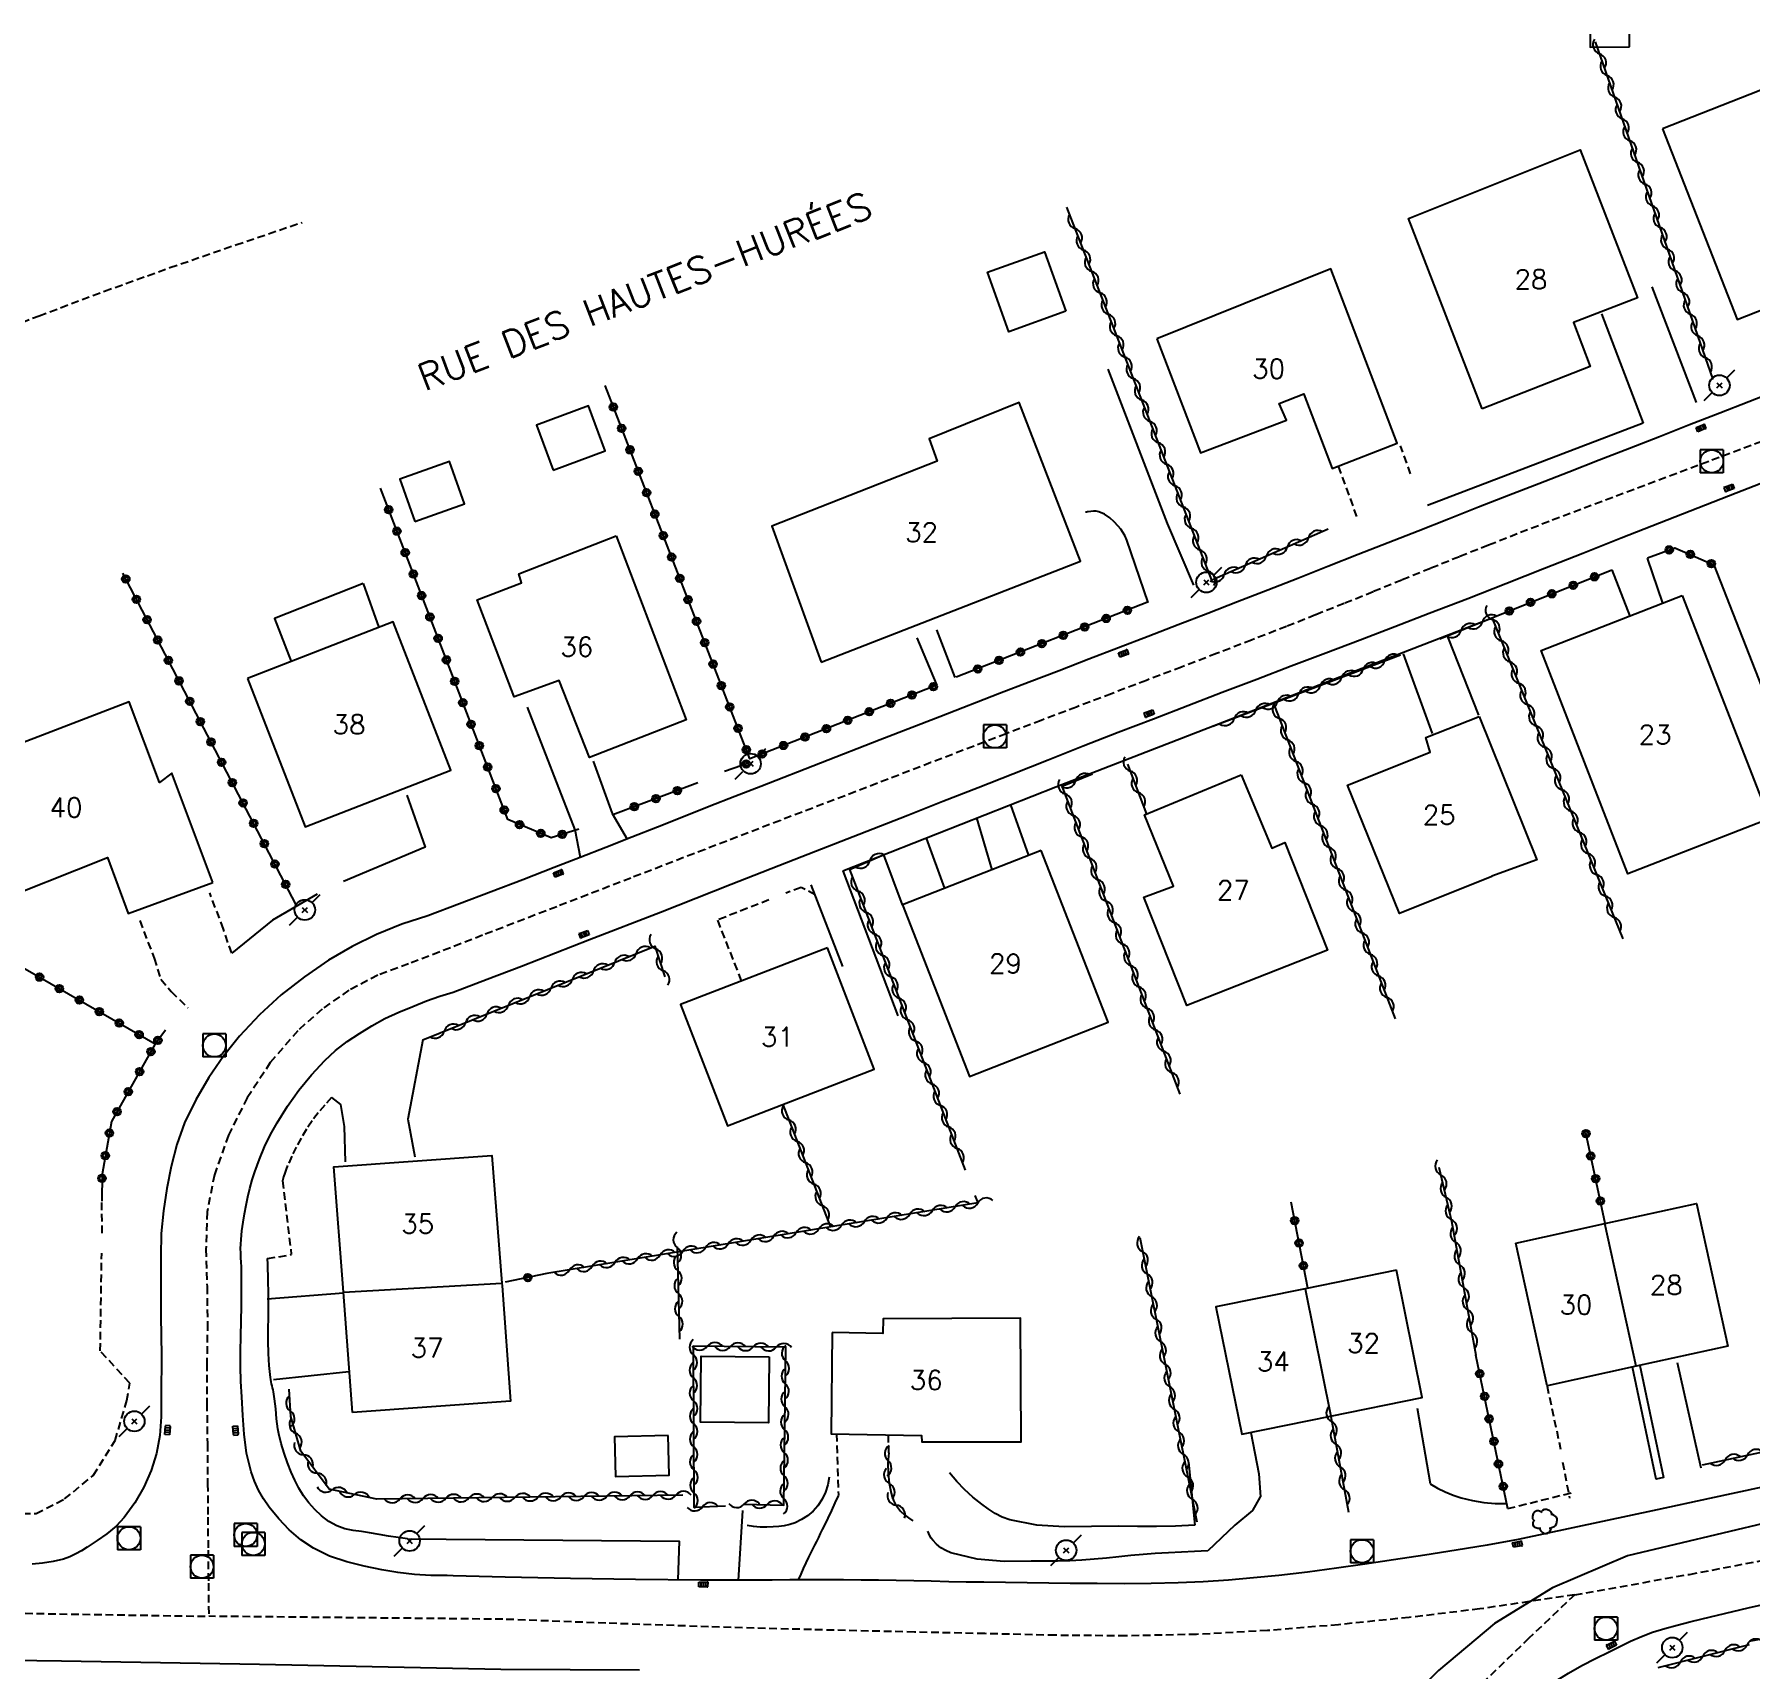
# Model space of a CAD drawing. Header units: millimetres. Extents: x 145000 to 146001, y 142000 to 143001.
# Drawn here: x 145763.1 to 145875.1, y 142893.3 to 143000 of the extents above; entities that cross this region are included whole.
import ezdxf
from ezdxf.enums import TextEntityAlignment as Align

# ---------------------------------------------------------------- set-up
doc = ezdxf.new("R2010")
doc.units = ezdxf.units.MM
doc.linetypes.add('DASHED', pattern=[0.75, 0.5, -0.25])
doc.layers.get('0').update_dxf_attribs({"linetype": 'CONTINUOUS'})
for name, color, linetype in [('W0001', 6, 'DASHED'), ('W0006', 2, 'CONTINUOUS'), ('W0008', 7, 'CONTINUOUS'), ('W0014', 7, 'CONTINUOUS'), ('W0017', 7, 'CONTINUOUS'), ('W0070', 7, 'DASHED'), ('W0101', 7, 'CONTINUOUS'), ('W0104', 1, 'CONTINUOUS'), ('W0112', 1, 'DASHED'), ('W0211', 2, 'CONTINUOUS'), ('W0214', 2, 'CONTINUOUS'), ('W0300', 7, 'CONTINUOUS'), ('W0310', 3, 'CONTINUOUS'), ('W0323', 7, 'CONTINUOUS'), ('W0330', 7, 'CONTINUOUS'), ('W0333', 7, 'CONTINUOUS'), ('W0401', 7, 'CONTINUOUS'), ('W0420', 7, 'CONTINUOUS'), ('W0473', 7, 'CONTINUOUS'), ('W0989', 7, 'CONTINUOUS'), ('W0991', 7, 'CONTINUOUS'), ('W1102', 7, 'CONTINUOUS')]:
    doc.layers.add(name, color=color, linetype=linetype)
doc.styles.get("Standard").update_dxf_attribs({"font": 'romans.shx', "width": 0.85})

# ---------------------------------------------------------------- blocks, each defined once
blk = doc.blocks.new('T473')
for p, q in [((-0.166667, 0.166667), (0.166667, -0.166667)), ((-0.166667, -0.166667), (0.166667, 0.166667)), ((0.500001, 0.500001), (1.000002, 1.000002)), ((-1.000002, -1.000002), (-0.500001, -0.500001))]:
    blk.add_line(p, q)
blk.add_ellipse((0, 0), major_axis=(0.471405, 0.471405), ratio=1, start_param=5.4977871438, end_param=11.780972451)
blk = doc.blocks.new('T401')
for p, q in [((-0.3, 0.3), (0, 0.3)), ((-0.3, -0.25), (-0.3, 0.3)), ((-0.3, 0.15), (0, 0.15)), ((-0.3, 0), (0, 0)), ((0, 0.3), (0, -0.25)), ((-0.3, -0.15), (0, -0.15)), ((-0.3, -0.25), (-0.3, -0.3)), ((-0.3, -0.3), (0, -0.3)), ((0, -0.3), (0, -0.25))]:
    blk.add_line(p, q)
blk = doc.blocks.new('T420')
for p, q in [((0.75, 0.75), (-0.75, 0.75)), ((-0.75, 0.75), (-0.75, -0.75)), ((0.75, 0.75), (0.75, -0.75)), ((0.75, -0.75), (-0.75, -0.75))]:
    blk.add_line(p, q)
blk.add_ellipse((0, 0), major_axis=(-0.53, 0.53), ratio=1, start_param=3.926991, end_param=10.210176)
blk = doc.blocks.new('T300')
for p, q in [((-0.8, 0.51), (-0.86, 0.34)), ((-0.86, 0.34), (-0.86, 0.17)), ((-0.86, 0.17), (-0.74, 0.06)), ((-0.69, 0.63), (-0.8, 0.51)), ((-0.8, -0.06), (-0.74, 0.06)), ((-0.74, 0.06), (-0.69, 0.11)), ((-0.57, 0.69), (-0.69, 0.63)), ((-0.46, 0.69), (-0.57, 0.69)), ((-0.29, 0.63), (-0.46, 0.69)), ((-0.29, 0.63), (-0.17, 0.74)), ((-0.23, 0.57), (-0.29, 0.63)), ((-0.17, 0.74), (-0.06, 0.8)), ((-0.06, 0.8), (0.06, 0.8)), ((0.06, 0.8), (0.23, 0.74)), ((0.23, 0.74), (0.34, 0.63)), ((0.34, 0.63), (0.4, 0.51)), ((0.46, 0.46), (0.34, 0.46)), ((0.4, 0.51), (0.4, 0.46)), ((0.57, 0.4), (0.46, 0.46)), ((0.57, 0.4), (0.69, 0.29)), ((0.69, 0.29), (0.74, 0.17)), ((0.74, 0.06), (0.69, -0.17)), ((0.74, 0.17), (0.74, 0.06)), ((-0.8, -0.17), (-0.8, -0.06)), ((-0.8, -0.23), (-0.8, -0.17)), ((-0.74, -0.34), (-0.8, -0.23)), ((-0.69, -0.4), (-0.74, -0.34)), ((-0.51, -0.46), (-0.69, -0.4)), ((-0.4, -0.46), (-0.51, -0.46)), ((-0.4, -0.46), (-0.34, -0.46)), ((-0.34, -0.46), (-0.34, -0.4)), ((-0.34, -0.51), (-0.34, -0.46)), ((-0.29, -0.63), (-0.34, -0.51)), ((-0.17, -0.74), (-0.29, -0.63)), ((-0.06, -0.8), (-0.17, -0.74)), ((0.06, -0.8), (-0.06, -0.8)), ((0.17, -0.74), (0.06, -0.8)), ((0.23, -0.69), (0.17, -0.74)), ((0.29, -0.46), (0.23, -0.46)), ((0.29, -0.63), (0.23, -0.69)), ((0.46, -0.4), (0.29, -0.46)), ((0.34, -0.51), (0.29, -0.63)), ((0.34, -0.51), (0.34, -0.46)), ((0.57, -0.34), (0.46, -0.4)), ((0.63, -0.29), (0.57, -0.34)), ((0.69, -0.17), (0.63, -0.29))]:
    blk.add_line(p, q)
blk = doc.blocks.new('t310o')
at = {"color": 0, "linetype": 'Continuous'}
for centre, start, end in [((-0.5, 0.38), 216.8699, 323.1304), ((0.5, -0.37), 36.8699, 143.1303)]:
    blk.add_arc(centre, 0.625, start, end, dxfattribs=at)
blk = doc.blocks.new('t323o')
at = {"color": 0, "linetype": 'Continuous'}
for radius in [0.25, 0.15]:
    blk.add_circle((0, 0), radius, dxfattribs=at)

msp = doc.modelspace()

# ---------------------------------------------------------------- linework, layer by layer
at = {"layer": 'W0001'}
for points in [[(145876.51, 142973.7), (145874.43, 142972.9), (145872.35, 142972.12), (145870.26, 142971.34), (145868.18, 142970.56), (145866.09, 142969.77), (145864.01, 142968.99), (145861.93, 142968.2), (145859.85, 142967.39), (145857.97, 142966.65), (145856.08, 142965.9), (145854.2, 142965.14), (145852.33, 142964.38), (145850.45, 142963.61), (145848.57, 142962.85), (145846.69, 142962.1), (145844.8, 142961.35), (145842.52, 142960.46), (145840.24, 142959.58), (145837.95, 142958.7), (145835.66, 142957.83), (145833.38, 142956.96), (145831.09, 142956.09), (145828.8, 142955.22), (145826.51, 142954.35), (145821.6, 142952.46), (145816.69, 142950.57), (145811.77, 142948.69), (145806.86, 142946.8), (145802.02, 142944.93), (145797.18, 142943.06), (145792.34, 142941.19), (145787.51, 142939.32), (145785.5, 142938.59), (145783.61, 142937.6), (145781.87, 142936.38), (145780.28, 142934.96), (145778.49, 142932.88), (145776.98, 142930.59), (145775.76, 142928.14), (145774.84, 142925.56), (145774.37, 142923.15), (145774.29, 142920.7), (145774.36, 142918.26), (145774.39, 142915.87), (145774.35, 142913.25), (145774.35, 142910.62), (145774.38, 142908), (145774.4, 142905.38), (145774.41, 142903.22), (145774.43, 142901.06), (145774.45, 142898.9), (145774.47, 142896.74)], [(145863.61, 142898.15), (145871.1, 142899.48), (145874.78, 142900.18), (145878.44, 142900.92)], [(145863.61, 142898.15), (145857.41, 142897.22), (145852.81, 142896.67), (145848.19, 142896.19), (145843.56, 142895.81), (145838.93, 142895.56), (145834.32, 142895.46), (145829.72, 142895.5), (145825.11, 142895.61), (145820.52, 142895.71), (145813.8, 142895.87), (145807.09, 142896.06), (145800.38, 142896.29), (145793.67, 142896.55), (145774.47, 142896.74)], [(145863.61, 142898.15), (145860.62, 142895.31), (145857.65, 142892.44), (145854.7, 142889.56), (145851.77, 142886.66), (145847.98, 142882.84), (145844.22, 142879), (145840.48, 142875.14), (145836.74, 142871.27), (145834.28, 142868.71), (145831.82, 142866.14), (145829.37, 142863.56), (145826.92, 142860.99), (145824.48, 142858.41), (145822.03, 142855.84), (145819.57, 142853.26), (145817.11, 142850.7), (145812.45, 142845.87), (145807.77, 142841.05), (145803.08, 142836.24), (145798.39, 142831.44), (145796.1, 142829.33), (145793.88, 142827.15), (145791.74, 142824.89)], [(145760.99, 142896.96), (145774.47, 142896.74)]]:
    msp.add_lwpolyline(points, dxfattribs=at)
at = {"layer": 'W0006'}
for points in [[(145875.84, 142905.17), (145872.41, 142904.43), (145868.98, 142903.69)], [(145868.98, 142903.69), (145859.91, 142901.75)]]:
    msp.add_lwpolyline(points, dxfattribs=at)
at = {"layer": 'W0008'}
for points in [[(146000, 142928.75), (145984.44, 142925.56), (145959.67, 142920.45), (145931.83, 142914.65), (145906.74, 142909.43), (145882.61, 142904.39), (145867.04, 142900.69)], [(145867.04, 142900.69), (145862.15, 142898.61), (145858.36, 142896.27), (145854.72, 142893.2), (145852.51, 142890.98), (145849.45, 142887.89), (145846.5, 142885.01)]]:
    msp.add_lwpolyline(points, dxfattribs=at)
at = {"layer": 'W0014'}
for points in [[(145876.86, 142976.75), (145874.96, 142976.01), (145873.07, 142975.27), (145871.1, 142974.5), (145869.13, 142973.73), (145867.17, 142972.96), (145865.2, 142972.2), (145863.23, 142971.43), (145861.26, 142970.66), (145859.29, 142969.9), (145857.33, 142969.13), (145855.36, 142968.36), (145853.39, 142967.58), (145851.43, 142966.81), (145849.47, 142966.04), (145847.5, 142965.26), (145845.54, 142964.49), (145843.57, 142963.72), (145841.6, 142962.95), (145839.66, 142962.2), (145837.72, 142961.45), (145835.78, 142960.7), (145833.84, 142959.96), (145831.9, 142959.21), (145829.96, 142958.46), (145828.01, 142957.72), (145826.07, 142956.97), (145822.17, 142955.46), (145818.28, 142953.95), (145814.38, 142952.43), (145810.49, 142950.91), (145808.8, 142950.25), (145807.12, 142949.59), (145805.44, 142948.92), (145803.75, 142948.25), (145802.07, 142947.59), (145800.39, 142946.92), (145798.7, 142946.26), (145797.02, 142945.61), (145794.96, 142944.82), (145792.89, 142944.03), (145790.83, 142943.24), (145788.76, 142942.47)], [(145868.08, 142974.61), (145854, 142969.24)], [(145790.42, 142937.47), (145792.64, 142938.33), (145794.87, 142939.18), (145797.1, 142940.04), (145799.32, 142940.91), (145803.94, 142942.71), (145808.56, 142944.52), (145813.18, 142946.33), (145817.8, 142948.14), (145820.09, 142949.04), (145822.38, 142949.94), (145824.67, 142950.84), (145826.95, 142951.74), (145829.24, 142952.65), (145831.53, 142953.55), (145833.82, 142954.44), (145836.11, 142955.33), (145838.36, 142956.2), (145840.61, 142957.06), (145842.86, 142957.92), (145845.11, 142958.77), (145847.36, 142959.62), (145849.61, 142960.48), (145851.86, 142961.34), (145854.11, 142962.21), (145856.62, 142963.18), (145859.12, 142964.16), (145861.63, 142965.15), (145864.13, 142966.14), (145866.63, 142967.13), (145869.14, 142968.11), (145871.64, 142969.1), (145874.15, 142970.08), (145879.84, 142972.3)], [(145815.85, 142945.39), (145829.75, 142950.88), (145857.94, 142961.81)], [(145788.76, 142942.47), (145787.07, 142941.92), (145785.42, 142941.25), (145783.83, 142940.46), (145782.29, 142939.57), (145780.71, 142938.49), (145779.2, 142937.3), (145777.79, 142936.01), (145776.48, 142934.61), (145775.43, 142933.3), (145774.47, 142931.92), (145773.63, 142930.46), (145772.9, 142928.94), (145772.4, 142927.54), (145772.01, 142926.11), (145771.73, 142924.66), (145771.51, 142923.21), (145771.37, 142921.73), (145771.34, 142920.25), (145771.35, 142918.77), (145771.35, 142917.3), (145771.35, 142916.66), (145771.35, 142916.01), (145771.36, 142915.37), (145771.37, 142914.72), (145771.38, 142914.08), (145771.39, 142913.43), (145771.39, 142912.79), (145771.37, 142912.14), (145771.36, 142910.95), (145771.36, 142909.76), (145771.29, 142908.55), (145771.07, 142907.37), (145770.71, 142906.25), (145770.23, 142905.17), (145769.65, 142904.15), (145768.96, 142903.2), (145768.43, 142902.62), (145767.82, 142902.12), (145767.18, 142901.68), (145766.53, 142901.25), (145766.17, 142901.02), (145765.79, 142900.81), (145765.4, 142900.62), (145764.99, 142900.47), (145764.32, 142900.31), (145763.63, 142900.21), (145762.94, 142900.15)], [(145790.03, 142899.4), (145788.96, 142899.4), (145787.89, 142899.47), (145786.82, 142899.59), (145785.77, 142899.77), (145784.62, 142900.01), (145783.48, 142900.29), (145782.36, 142900.67), (145781.3, 142901.19), (145780.48, 142901.74), (145779.73, 142902.38), (145779.04, 142903.1), (145778.42, 142903.86), (145778.05, 142904.4), (145777.72, 142904.97), (145777.45, 142905.56), (145777.23, 142906.18), (145776.94, 142907.39), (145776.78, 142908.62), (145776.69, 142909.85), (145776.62, 142911.07), (145776.57, 142912.06), (145776.55, 142913.04), (145776.55, 142914.03), (145776.56, 142915.02), (145776.58, 142916), (145776.6, 142916.99), (145776.61, 142917.97), (145776.61, 142918.96), (145776.61, 142919.25), (145776.6, 142919.55), (145776.58, 142919.85), (145776.57, 142920.14), (145776.56, 142920.44), (145776.55, 142920.74), (145776.56, 142921.04), (145776.58, 142921.34), (145776.64, 142921.9), (145776.71, 142922.46), (145776.8, 142923.02), (145776.91, 142923.57), (145777.03, 142924.12), (145777.16, 142924.67), (145777.31, 142925.22), (145777.48, 142925.76), (145777.78, 142926.58), (145778.12, 142927.39), (145778.51, 142928.18), (145778.94, 142928.95), (145779.62, 142930.03), (145780.36, 142931.08), (145781.17, 142932.09), (145782.05, 142933.02), (145782.75, 142933.67), (145783.51, 142934.25), (145784.3, 142934.78), (145785.11, 142935.28), (145785.97, 142935.75), (145786.87, 142936.17), (145787.78, 142936.55), (145788.69, 142936.91), (145789.12, 142937.07), (145789.55, 142937.22), (145789.98, 142937.35), (145790.42, 142937.47)], [(145787.45, 142901.79), (145805.16, 142901.65), (145805.08, 142899.12)], [(145859.91, 142901.75), (145857.89, 142901.38), (145855.86, 142901.05), (145853.83, 142900.73), (145851.79, 142900.42), (145849.92, 142900.15), (145848.05, 142899.88), (145846.17, 142899.63), (145844.29, 142899.41), (145842.65, 142899.25), (145841.01, 142899.11), (145839.37, 142899), (145837.73, 142898.92), (145835.97, 142898.88), (145834.21, 142898.87), (145832.45, 142898.88), (145830.69, 142898.89), (145829.28, 142898.9), (145827.87, 142898.92), (145826.46, 142898.94), (145825.05, 142898.96), (145823.9, 142898.98), (145822.76, 142899), (145821.61, 142899.03), (145820.47, 142899.05), (145819.33, 142899.07), (145818.18, 142899.09), (145817.04, 142899.11), (145815.89, 142899.12), (145814.73, 142899.13), (145813.56, 142899.12), (145812.39, 142899.12), (145811.23, 142899.11), (145810.06, 142899.1), (145808.9, 142899.09), (145807.73, 142899.09), (145806.56, 142899.09), (145802.32, 142899.14), (145798.07, 142899.2), (145793.82, 142899.3), (145789.58, 142899.41)], [(145868.69, 142895.71), (145869.49, 142895.94), (145870.3, 142896.16), (145871.11, 142896.38), (145871.92, 142896.58), (145874.92, 142897.29), (145877.92, 142897.97), (145880.94, 142898.62), (145883.96, 142899.23)], [(145871.92, 142896.58), (145871.92, 142896.58)], [(145856.07, 142886.98), (145856.78, 142887.75), (145857.51, 142888.5), (145858.27, 142889.22), (145859.04, 142889.92), (145859.84, 142890.61), (145860.66, 142891.27), (145861.49, 142891.9), (145862.36, 142892.5), (145863.2, 142893.03), (145864.08, 142893.52), (145864.96, 142893.98), (145865.85, 142894.43), (145866.55, 142894.78), (145867.25, 142895.11), (145867.96, 142895.43), (145868.69, 142895.71)], [(145758.41, 142893.92), (145764.87, 142893.83), (145771.33, 142893.73), (145777.79, 142893.62)], [(145777.79, 142893.62), (145793.53, 142893.3)], [(145793.53, 142893.3), (145802.58, 142893.24)]]:
    msp.add_lwpolyline(points, dxfattribs=at)
at = {"layer": 'W0017'}
for points in [[(145871.55, 142975.96), (145868.65, 142983.51)], [(145865.36, 142981.76), (145868.08, 142974.61)], [(145833.15, 142978.15), (145837.01, 142968.06), (145838.72, 142964.05)], [(145834.38, 142966.99), (145834.27, 142967.24), (145834.14, 142967.47), (145833.99, 142967.69), (145833.82, 142967.89), (145833.55, 142968.17), (145833.26, 142968.44), (145832.93, 142968.67), (145832.56, 142968.84), (145832.38, 142968.87), (145832.2, 142968.87), (145832.02, 142968.85), (145831.85, 142968.83), (145831.8, 142968.83), (145831.76, 142968.82), (145831.72, 142968.82), (145831.68, 142968.81)], [(145835.77, 142962.91), (145834.38, 142966.99)], [(145869.36, 142962.87), (145868.35, 142965.81)], [(145866.03, 142965.05), (145867.2, 142962.03)], [(145821.95, 142961.12), (145823.16, 142958.01)], [(145821.95, 142957.6), (145820.7, 142960.6)], [(145855.32, 142960.64), (145857.32, 142955.56)], [(145854.32, 142954.36), (145852.44, 142959.56)], [(145798.73, 142946.27), (145798.38, 142948.08), (145795.28, 142956.08)], [(145799.55, 142952.56), (145800.8, 142949.14), (145801.77, 142947.46)], [(145825.6, 142945.47), (145824.6, 142948.85)], [(145826.78, 142949.71), (145827.96, 142946.39)], [(145821.29, 142947.54), (145822.49, 142944.25)], [(145819.75, 142943.18), (145818.53, 142946.45)], [(145815.85, 142945.39), (145819.44, 142935.93)], [(145813.75, 142944.49), (145815.82, 142939.16)], [(145788.45, 142934.36), (145787.46, 142929.19), (145787.92, 142926.74)], [(145782.49, 142930.6), (145783.07, 142930.14), (145783.31, 142928.72), (145783.37, 142926.4)], [(145783.27, 142917.84), (145778.29, 142917.45)], [(145867.85, 142913.11), (145869.4, 142905.8), (145868.91, 142905.69), (145867.37, 142913.01)], [(145870.29, 142913.3), (145871.83, 142906.44)], [(145778.69, 142912.2), (145783.61, 142912.71)], [(145853.32, 142910.33), (145854.17, 142905.4)], [(145842.48, 142908.74), (145842.99, 142906.04), (145843.1, 142904.54)], [(145854.18, 142905.39), (145854.66, 142905.1), (145855.16, 142904.86), (145855.67, 142904.65), (145856.2, 142904.48), (145856.93, 142904.3), (145857.67, 142904.18), (145858.42, 142904.11), (145859.17, 142904.1)], [(145815.56, 142904.65), (145815.33, 142904.15), (145815.1, 142903.65), (145814.86, 142903.15), (145814.63, 142902.65), (145814.5, 142902.4), (145814.37, 142902.14), (145814.25, 142901.89), (145814.12, 142901.63), (145813.99, 142901.38), (145813.86, 142901.12), (145813.73, 142900.87), (145813.61, 142900.61), (145813.44, 142900.24), (145813.27, 142899.87), (145813.1, 142899.5), (145812.94, 142899.12)], [(145843.09, 142904.54), (145842.58, 142903.65), (145841.42, 142902.7), (145839.66, 142901.01)], [(145809.31, 142903.64), (145809.02, 142899.08)]]:
    msp.add_lwpolyline(points, dxfattribs=at)
at = {"layer": 'W0070'}
msp.add_lwpolyline([(145758.79, 142979.83), (145763.4, 142981.63), (145767.66, 142983.23), (145771.94, 142984.77), (145776.24, 142986.26), (145780.56, 142987.72)], dxfattribs=at)
at = {"layer": 'W0101'}
for points in [[(145869.33, 142993.84), (145874.21, 142981.39), (145886.33, 142986.14), (145881.45, 142998.59)], [(145857.56, 142975.56), (145852.75, 142987.97), (145863.95, 142992.46), (145867.7, 142982.8), (145863.52, 142981.19), (145864.61, 142978.32)], [(145836.34, 142980.13), (145839.19, 142972.68), (145844.79, 142974.81), (145844.31, 142975.9), (145845.92, 142976.53), (145845.92, 142976.52), (145847.77, 142971.65), (145852.03, 142973.32), (145847.7, 142984.7)], [(145814.44, 142959.01), (145831.35, 142965.62), (145827.35, 142975.97), (145821.49, 142973.6), (145822, 142972.13), (145811.21, 142967.89)], [(145801.05, 142967.26), (145805.63, 142955.26), (145799.31, 142952.79), (145797.34, 142957.82), (145794.41, 142956.75), (145791.99, 142963.09), (145794.88, 142964.2), (145794.7, 142964.78)], [(145870.62, 142963.36), (145876.29, 142948.8), (145867.07, 142945.21), (145861.41, 142959.77)], [(145776.99, 142957.95), (145780.76, 142948.27), (145790.27, 142951.96), (145786.5, 142961.65), (145776.99, 142957.95)], [(145774.73, 142944.64), (145772.06, 142951.77), (145771.26, 142951.16), (145769.28, 142956.44), (145756.65, 142951.58), (145759.85, 142943.1), (145767.86, 142946.27), (145769.21, 142942.62)], [(145857.37, 142955.47), (145861.14, 142946.11), (145858.2, 142945.05), (145858.19, 142945.03), (145852.17, 142942.62), (145848.77, 142950.98), (145854.17, 142953.14), (145853.89, 142954.11)], [(145841.84, 142951.67), (145843.84, 142946.88), (145844.68, 142947.25), (145847.47, 142940.22), (145838.3, 142936.61), (145835.48, 142943.67), (145837.43, 142944.39), (145835.54, 142949.05)], [(145828.8, 142946.72), (145819.75, 142943.18), (145824.12, 142931.98), (145833.17, 142935.52)], [(145814.84, 142940.37), (145805.26, 142936.68), (145808.32, 142928.75), (145817.9, 142932.45)], [(145815.16, 142915.26), (145815.08, 142908.65), (145820.99, 142908.54), (145821, 142908.12), (145827.48, 142908.12), (145827.45, 142916.21), (145818.48, 142916.16), (145818.45, 142915.21)]]:
    msp.add_lwpolyline(points, close=True, dxfattribs=at)
for points in [[(145787.39, 142950.34), (145788.59, 142946.94), (145783.26, 142944.7)], [(145781.55, 142943.88), (145778.64, 142942.18), (145775.97, 142940.02)], [(145783.26, 142917.9), (145782.63, 142926.08), (145792.94, 142926.81), (145793.6, 142918.49)], [(145865.57, 142922.37), (145871.55, 142923.68), (145873.59, 142914.37), (145867.62, 142913.06)], [(145859.76, 142921.1), (145865.57, 142922.37)], [(145867.62, 142913.06), (145861.8, 142911.79), (145859.76, 142921.1)], [(145793.6, 142918.49), (145793.61, 142918.32), (145794.16, 142910.79), (145783.85, 142910.04)], [(145851.97, 142919.33), (145846.01, 142918.12)], [(145847.67, 142909.81), (145853.66, 142911.03), (145851.97, 142919.33)], [(145783.85, 142910.04), (145783.26, 142917.9)], [(145846.01, 142918.12), (145840.19, 142916.93), (145841.88, 142908.63), (145847.67, 142909.81)]]:
    msp.add_lwpolyline(points, dxfattribs=at)
at = {"layer": 'W0104'}
for points in [[(145864.61, 143000), (145864.61, 142999.17), (145867.18, 142999.19)], [(145867.18, 142999.19), (145867.17, 143000)], [(145784.54, 142964.15), (145778.76, 142961.86), (145779.86, 142959.07)], [(145784.54, 142964.15), (145785.58, 142961.29)]]:
    msp.add_lwpolyline(points, dxfattribs=at)
for points in [[(145830.4, 142981.92), (145826.69, 142980.58), (145825.29, 142984.47), (145829, 142985.81)], [(145796.94, 142971.56), (145800.34, 142972.82), (145799.25, 142975.74), (145795.86, 142974.49)], [(145787.92, 142968.2), (145791.17, 142969.36), (145790.19, 142972.12), (145786.94, 142970.96)], [(145811.04, 142913.67), (145811, 142909.37), (145806.56, 142909.41), (145806.6, 142913.71)], [(145804.45, 142908.55), (145800.95, 142908.46), (145801.01, 142905.87), (145804.52, 142905.96)]]:
    msp.add_lwpolyline(points, close=True, dxfattribs=at)
at = {"layer": 'W0112'}
for points in [[(145852.9, 142971.31), (145852.23, 142973.15)], [(145848.18, 142971.81), (145849.45, 142968.3)], [(145814.05, 142943.84), (145813.12, 142944.31), (145812.13, 142943.94)], [(145775.97, 142940.02), (145775.43, 142941.6), (145774.54, 142943.96)], [(145811.02, 142943.5), (145807.68, 142942.19)], [(145769.97, 142942.15), (145770.91, 142939.7), (145771.34, 142938.33), (145772.02, 142937.52), (145773.11, 142936.45)], [(145809.24, 142938.22), (145807.68, 142942.19)], [(145782.49, 142930.6), (145782.04, 142930.11), (145781.62, 142929.6), (145781.22, 142929.08), (145780.84, 142928.53), (145780.5, 142927.96), (145780.18, 142927.37), (145779.89, 142926.78), (145779.62, 142926.17), (145779.52, 142925.92), (145779.43, 142925.67), (145779.35, 142925.42), (145779.28, 142925.17)], [(145779.28, 142925.17), (145779.86, 142920.35)], [(145767.52, 142921.76), (145767.49, 142923.83)], [(145769.32, 142911.96), (145767.39, 142914.06), (145767.49, 142920.44)], [(145778.31, 142920.09), (145779.86, 142920.35)], [(145755.58, 142903.52), (145763.21, 142903.45), (145765.06, 142904.4), (145766.94, 142905.94), (145768.36, 142908.22), (145769.13, 142910.82), (145769.32, 142911.96)], [(145861.8, 142911.77), (145862.68, 142907.66)], [(145815.44, 142908.64), (145815.56, 142904.68)], [(145818.8, 142908.58), (145818.83, 142907.42)], [(145862.81, 142906.8), (145863.27, 142904.46)], [(145859.24, 142903.77), (145863.41, 142904.81)], [(145892.44, 142898.74), (145875.01, 142895.1)]]:
    msp.add_lwpolyline(points, dxfattribs=at)
at = {"layer": 'W0211'}
for points in [[(145838.81, 142902.68), (145837.56, 142902.63), (145836.32, 142902.6), (145835.07, 142902.6), (145833.82, 142902.62), (145832.07, 142902.61), (145830.29, 142902.59), (145828.5, 142902.68), (145826.75, 142903.03), (145826.25, 142903.21), (145825.78, 142903.46), (145825.34, 142903.75), (145824.92, 142904.06), (145824.34, 142904.52), (145823.79, 142905.02), (145823.28, 142905.55), (145822.8, 142906.11)], [(145838.4, 142906.8), (145838.82, 142902.7)], [(145814.95, 142905.83), (145814.87, 142905.33), (145814.72, 142904.84), (145814.5, 142904.38), (145814.22, 142903.95), (145813.91, 142903.6), (145813.54, 142903.3), (145813.15, 142903.05), (145812.73, 142902.85), (145812.38, 142902.73), (145812.03, 142902.65), (145811.67, 142902.61), (145811.31, 142902.58), (145810.88, 142902.56), (145810.45, 142902.57), (145810.02, 142902.6), (145809.6, 142902.66)]]:
    msp.add_lwpolyline(points, dxfattribs=at)
at = {"layer": 'W0214'}
msp.add_lwpolyline([(145839.66, 142901.01), (145838.8, 142900.97), (145837.95, 142900.93), (145837.09, 142900.88), (145836.23, 142900.83), (145835.44, 142900.77), (145834.64, 142900.7), (145833.85, 142900.62), (145833.05, 142900.54), (145832.25, 142900.47), (145831.45, 142900.41), (145830.65, 142900.37), (145829.85, 142900.35), (145828.13, 142900.33), (145826.38, 142900.32), (145824.61, 142900.46), (145822.89, 142900.89), (145822.56, 142901.04), (145822.25, 142901.22), (145821.97, 142901.45), (145821.71, 142901.7), (145821.61, 142901.84), (145821.52, 142901.99), (145821.45, 142902.14), (145821.4, 142902.3)], dxfattribs=at)
at = {"layer": 'W0310'}
for points in [[(145872.63, 142977.48), (145864.96, 142999.5)], [(145847.52, 142967.71), (145839.92, 142964.38), (145830.46, 142988.72)], [(145858.04, 142961.83), (145854.8, 142960.53)], [(145858.19, 142961.93), (145866.74, 142940.97)], [(145852.24, 142959.48), (145839.99, 142954.81)], [(145843.95, 142956.32), (145851.88, 142935.74)], [(145834.43, 142952.36), (145835.66, 142949.1)], [(145837.87, 142930.82), (145830.15, 142950.92), (145832.14, 142951.73)], [(145818.58, 142946.47), (145816.23, 142945.45)], [(145816.29, 142945.48), (145823.82, 142925.87)], [(145788.45, 142934.36), (145803.58, 142940.48), (145804.24, 142938.47)], [(145811.93, 142930.14), (145815.04, 142922.15)], [(145857.17, 142913.77), (145855.59, 142922.51), (145854.76, 142926.04)], [(145824.46, 142924.21), (145824.65, 142923.72), (145815.19, 142922.18), (145796.53, 142919.11)], [(145805.04, 142920.85), (145805.18, 142914.82)], [(145835.22, 142921.46), (145838.94, 142902.9)], [(145809.35, 142904.07), (145811.99, 142904), (145812.12, 142914.31), (145806.08, 142914.38), (145806.13, 142903.86), (145808.19, 142903.95)], [(145785.45, 142904.39), (145782.32, 142905.04), (145780.48, 142907.53), (145779.82, 142909.78), (145779.72, 142911.57)], [(145847.68, 142909.79), (145848.85, 142903.54)], [(145871.95, 142906.63), (145882.56, 142908.92)], [(145818.84, 142907.42), (145818.79, 142906.76), (145818.81, 142906.09), (145818.88, 142905.43), (145819.01, 142904.78), (145819.07, 142904.54), (145819.16, 142904.3), (145819.27, 142904.08), (145819.41, 142903.87), (145819.62, 142903.61), (145819.87, 142903.37), (145820.13, 142903.16), (145820.42, 142902.98)], [(145805.41, 142904.65), (145785.45, 142904.39)], [(145869.05, 142893.39), (145875.02, 142894.91)]]:
    msp.add_lwpolyline(points, dxfattribs=at)
at = {"layer": 'W0323'}
for points in [[(145821.98, 142957.51), (145809.78, 142952.71), (145800.33, 142977.07)], [(145798.61, 142948.12), (145796.82, 142947.55), (145793.99, 142948.75), (145785.67, 142970.37)], [(145868.36, 142965.82), (145870.14, 142966.49), (145872.69, 142965.38)], [(145780.18, 142943.18), (145768.86, 142964.82)], [(145857.94, 142961.81), (145866.03, 142965.05)], [(145835.8, 142962.95), (145823.25, 142958.04)], [(145809.83, 142952.48), (145808.12, 142951.88)], [(145806.39, 142951.15), (145800.84, 142949.06)], [(145750.44, 142945.95), (145770.98, 142934.1), (145771.66, 142935.03)], [(145770.98, 142934.1), (145768.13, 142929.04), (145767.51, 142925.61), (145767.49, 142923.83)], [(145865.59, 142922.38), (145864.33, 142928.29)], [(145846.19, 142918.15), (145845.1, 142923.77)], [(145796.53, 142919.11), (145793.82, 142918.55)], [(145859.24, 142903.75), (145857.16, 142913.78)]]:
    msp.add_lwpolyline(points, dxfattribs=at)
at = {"layer": 'W0330'}
msp.add_lwpolyline([(145872.69, 142965.37), (145880.36, 142945.76)], dxfattribs=at)
at = {"layer": 'W0333'}
msp.add_lwpolyline([(145787.45, 142901.79), (145786.83, 142901.88), (145786.21, 142901.97), (145785.59, 142902.08), (145784.97, 142902.19), (145784.43, 142902.28), (145783.89, 142902.35), (145783.35, 142902.46), (145782.83, 142902.65), (145782.31, 142902.94), (145781.83, 142903.3), (145781.4, 142903.71), (145781, 142904.14), (145780.65, 142904.61), (145780.35, 142905.11), (145780.09, 142905.62), (145779.85, 142906.15), (145779.6, 142906.76), (145779.39, 142907.38), (145779.2, 142908.01), (145779.05, 142908.65), (145778.99, 142908.97), (145778.94, 142909.3), (145778.9, 142909.62), (145778.87, 142909.95), (145778.84, 142910.28), (145778.81, 142910.6), (145778.77, 142910.93), (145778.72, 142911.25), (145778.7, 142911.39), (145778.67, 142911.52), (145778.64, 142911.65), (145778.6, 142911.78), (145778.57, 142911.92), (145778.54, 142912.05), (145778.52, 142912.19), (145778.5, 142912.32), (145778.42, 142913.11), (145778.38, 142913.9), (145778.35, 142914.69), (145778.35, 142915.48), (145778.36, 142916.27), (145778.36, 142917.06), (145778.36, 142917.85), (145778.35, 142918.64), (145778.34, 142919.01), (145778.33, 142919.37), (145778.32, 142919.73), (145778.31, 142920.09)], dxfattribs=at)
at = {"layer": 'W1102'}
for points in [[(145867.62, 142913.06), (145865.57, 142922.37)], [(145783.26, 142917.9), (145793.6, 142918.49)], [(145846.01, 142918.12), (145847.69, 142909.81)]]:
    msp.add_lwpolyline(points, dxfattribs=at)

# ---------------------------------------------------------------- block references
at = {"layer": 'W0300'}
msp.add_blockref('T300', (145861.7, 142902.93), dxfattribs=at)
at = {"layer": 'W0310'}
for p, rotation in [((145865.23, 142998.73), 109.1957598494079), ((145865.72, 142997.31), 109.1957598494079), ((145866.22, 142995.9), 109.1957598494079), ((145866.71, 142994.48), 109.1957598494079), ((145867.2, 142993.06), 109.1957598494079), ((145867.7, 142991.65), 109.1957598494079), ((145868.19, 142990.23), 109.1957598494079), ((145868.68, 142988.81), 109.1957598494079), ((145831.01, 142987.32), 111.2319988044065), ((145869.18, 142987.4), 109.1957598494079), ((145831.55, 142985.92), 111.2319988044065), ((145869.67, 142985.98), 109.1957598494079), ((145832.09, 142984.53), 111.2319988044065), ((145870.16, 142984.57), 109.1957598494079), ((145832.63, 142983.13), 111.2319988044065), ((145870.66, 142983.15), 109.1957598494079), ((145833.18, 142981.73), 111.2319988044065), ((145871.15, 142981.73), 109.1957598494079), ((145833.72, 142980.33), 111.2319988044065), ((145871.64, 142980.32), 109.1957598494079), ((145834.26, 142978.93), 111.2319988044065), ((145872.13, 142978.9), 109.1957598494079), ((145834.81, 142977.53), 111.2319988044065), ((145835.35, 142976.14), 111.2319988044065), ((145835.89, 142974.74), 111.2319988044065), ((145836.44, 142973.34), 111.2319988044065), ((145836.98, 142971.94), 111.2319988044065), ((145837.52, 142970.54), 111.2319988044065), ((145838.07, 142969.15), 111.2319988044065), ((145838.61, 142967.75), 111.2319988044065), ((145846.23, 142967.14), 203.6428192773687), ((145839.15, 142966.35), 111.2319988044065), ((145843.48, 142965.94), 203.6428192773687), ((145844.85, 142966.54), 203.6428192773687), ((145839.7, 142964.95), 111.2319988044065), ((145842.11, 142965.34), 203.6428192773687), ((145840.73, 142964.74), 203.6428192773687), ((145857.58, 142961.65), 201.871479262112), ((145858.24, 142961.8), 292.187616266647), ((145856.19, 142961.09), 201.871479262112), ((145858.81, 142960.41), 292.187616266647), ((145859.38, 142959.03), 292.187616266647), ((145849.8, 142958.55), 200.8941283360996), ((145851.2, 142959.09), 200.8941283360996), ((145847, 142957.48), 200.8941283360996), ((145848.4, 142958.02), 200.8941283360996), ((145859.94, 142957.64), 292.187616266647), ((145844.19, 142956.41), 200.8941283360996), ((145845.6, 142956.95), 200.8941283360996), ((145860.51, 142956.25), 292.187616266647), ((145841.39, 142955.34), 200.8941283360996), ((145842.79, 142955.88), 200.8941283360996), ((145844.33, 142955.34), 291.0887709352656), ((145861.08, 142954.86), 292.187616266647), ((145844.87, 142953.94), 291.0887709352656), ((145861.64, 142953.47), 292.187616266647), ((145845.41, 142952.54), 291.0887709352656), ((145834.6, 142951.91), 290.6773283566153), ((145845.95, 142951.14), 291.0887709352656), ((145862.21, 142952.08), 292.187616266647), ((145830.35, 142950.42), 111.001696855429), ((145831.05, 142951.28), 22.09938259715911), ((145835.13, 142950.5), 290.6773283566153), ((145862.77, 142950.69), 292.187616266647), ((145830.88, 142949.02), 111.001696855429), ((145846.49, 142949.74), 291.0887709352656), ((145863.34, 142949.3), 292.187616266647), ((145847.03, 142948.34), 291.0887709352656), ((145863.91, 142947.91), 292.187616266647), ((145831.42, 142947.62), 111.001696855429), ((145847.57, 142946.94), 291.0887709352656), ((145864.47, 142946.53), 292.187616266647), ((145817.6, 142946.05), 203.5012424646829), ((145831.96, 142946.22), 111.001696855429), ((145848.11, 142945.54), 291.0887709352656), ((145832.5, 142944.82), 111.001696855429), ((145865.04, 142945.14), 292.187616266647), ((145816.83, 142944.08), 291.0172163407484), ((145833.03, 142943.42), 111.001696855429), ((145848.65, 142944.14), 291.0887709352656), ((145865.61, 142943.75), 292.187616266647), ((145817.37, 142942.68), 291.0172163407484), ((145849.19, 142942.74), 291.0887709352656), ((145866.17, 142942.36), 292.187616266647), ((145817.91, 142941.28), 291.0172163407484), ((145833.57, 142942.02), 111.001696855429), ((145849.73, 142941.34), 291.0887709352656), ((145803.64, 142940.3), 288.2808822636383), ((145818.44, 142939.88), 291.0172163407484), ((145834.11, 142940.62), 111.001696855429), ((145850.27, 142939.94), 291.0887709352656), ((145800.97, 142939.42), 22.01010547124339), ((145802.36, 142939.99), 22.01010547124339), ((145804.11, 142938.88), 288.2808822636383), ((145834.65, 142939.22), 111.001696855429), ((145798.19, 142938.3), 22.01010547124339), ((145799.58, 142938.86), 22.01010547124339), ((145818.98, 142938.48), 291.0172163407484), ((145835.18, 142937.82), 111.001696855429), ((145850.8, 142938.54), 291.0887709352656), ((145795.41, 142937.17), 22.01010547124339), ((145796.8, 142937.74), 22.01010547124339), ((145819.52, 142937.08), 291.0172163407484), ((145851.34, 142937.14), 291.0887709352656), ((145792.63, 142936.05), 22.01010547124339), ((145794.02, 142936.61), 22.01010547124339), ((145820.06, 142935.68), 291.0172163407484), ((145835.72, 142936.42), 111.001696855429), ((145789.84, 142934.93), 22.01010547124339), ((145791.23, 142935.49), 22.01010547124339), ((145820.6, 142934.28), 291.0172163407484), ((145836.26, 142935.02), 111.001696855429), ((145836.8, 142933.62), 111.001696855429), ((145821.13, 142932.88), 291.0172163407484), ((145837.33, 142932.22), 111.001696855429), ((145821.67, 142931.48), 291.0172163407484), ((145822.21, 142930.08), 291.0172163407484), ((145812.32, 142929.14), 291.2837354977045), ((145822.75, 142928.68), 291.0172163407484), ((145812.86, 142927.74), 291.2837354977045), ((145823.29, 142927.28), 291.0172163407484), ((145813.41, 142926.35), 291.2837354977045), ((145854.88, 142925.55), 103.1618122289972), ((145813.95, 142924.95), 291.2837354977045), ((145814.5, 142923.55), 291.2837354977045), ((145824.65, 142923.72), 189.2323935432221), ((145855.22, 142924.09), 103.1618122289972), ((145817.25, 142922.51), 189.2323935432221), ((145818.73, 142922.75), 189.2323935432221), ((145820.21, 142922.99), 189.2323935432221), ((145821.69, 142923.23), 189.2323935432221), ((145823.17, 142923.48), 189.2323935432221), ((145855.56, 142922.63), 103.1618122289972), ((145805.04, 142920.81), 271.3286897234519), ((145811.33, 142921.54), 189.3403211237062), ((145812.81, 142921.79), 189.3403211237062), ((145814.29, 142922.03), 189.3403211237062), ((145815.77, 142922.27), 189.2323935432221), ((145855.84, 142921.15), 100.2713448979137), ((145803.93, 142920.33), 189.3403211237062), ((145805.41, 142920.57), 189.3403211237062), ((145806.89, 142920.81), 189.3403211237062), ((145808.37, 142921.06), 189.3403211237062), ((145809.85, 142921.3), 189.3403211237062), ((145835.4, 142920.55), 281.3369975306604), ((145856.1, 142919.68), 100.2713448979137), ((145798.01, 142919.35), 189.3403211237062), ((145799.49, 142919.59), 189.3403211237062), ((145800.97, 142919.84), 189.3403211237062), ((145802.45, 142920.08), 189.3403211237062), ((145805.07, 142919.31), 271.3286897234519), ((145835.7, 142919.08), 281.3369975306604), ((145805.11, 142917.81), 271.3286897234519), ((145835.99, 142917.6), 281.3369975306604), ((145856.37, 142918.2), 100.2713448979137), ((145805.14, 142916.31), 271.3286897234519), ((145856.64, 142916.73), 100.2713448979137), ((145836.29, 142916.13), 281.3369975306604), ((145856.91, 142915.25), 100.2713448979137), ((145836.58, 142914.66), 281.3369975306604), ((145806.09, 142913.8), 270.2397298960503), ((145807, 142914.37), 179.2877569843967), ((145808.5, 142914.35), 179.2877569843967), ((145810, 142914.33), 179.2877569843967), ((145811.5, 142914.31), 179.2877569843967), ((145812.11, 142913.42), 89.29933918788743), ((145836.88, 142913.19), 281.3369975306604), ((145806.09, 142912.3), 270.2397298960503), ((145812.09, 142911.92), 89.29933918788743), ((145806.1, 142910.8), 270.2397298960503), ((145837.17, 142911.72), 281.3369975306604), ((145779.8, 142910.14), 93.36834334874519), ((145812.07, 142910.42), 89.29933918788743), ((145837.47, 142910.25), 281.3369975306604), ((145780.14, 142908.69), 106.2709556690071), ((145806.11, 142909.3), 270.2397298960503), ((145812.05, 142908.92), 89.29933918788743), ((145837.76, 142908.78), 281.3369975306604), ((145847.74, 142909.44), 280.6191018647889), ((145806.11, 142907.8), 270.2397298960503), ((145812.03, 142907.42), 89.29933918788743), ((145838.06, 142907.31), 281.3369975306604), ((145848.02, 142907.96), 280.6191018647889), ((145780.66, 142907.29), 126.4485583916208), ((145806.12, 142906.3), 270.2397298960503), ((145818.8, 142906.9), 265.8646658035019), ((145848.3, 142906.49), 280.6191018647889), ((145873.42, 142906.95), 12.19168669675626), ((145874.88, 142907.27), 12.19168669675626), ((145781.55, 142906.08), 126.4485583916208), ((145812.02, 142905.92), 89.29933918788743), ((145818.88, 142905.41), 281.2260139635247), ((145838.35, 142905.84), 281.3369975306604), ((145782.52, 142905), 168.2331730679509), ((145783.98, 142904.69), 168.2331730679509), ((145806.13, 142904.8), 270.2397298960503), ((145812, 142904.42), 89.29933918788743), ((145838.65, 142904.37), 281.3369975306604), ((145848.57, 142905.01), 280.6191018647889), ((145786.95, 142904.41), 180.7694871054442), ((145788.45, 142904.43), 180.7694871054442), ((145789.95, 142904.45), 180.7694871054442), ((145791.45, 142904.47), 180.7694871054442), ((145792.95, 142904.49), 180.7694871054442), ((145794.45, 142904.51), 180.7694871054442), ((145795.95, 142904.53), 180.7694871054442), ((145797.45, 142904.55), 180.7694871054442), ((145798.95, 142904.57), 180.7694871054442), ((145800.45, 142904.59), 180.7694871054442), ((145801.95, 142904.61), 180.7694871054442), ((145803.45, 142904.63), 180.7694871054442), ((145804.95, 142904.65), 180.7694871054442), ((145806.69, 142903.89), 2.497989583429251), ((145809.41, 142904.07), 358.61075738801), ((145810.91, 142904.03), 358.61075738801), ((145819.33, 142903.99), 302.8855729392329), ((145873.41, 142894.5), 14.28879515224269), ((145874.86, 142894.87), 14.28879515224269), ((145870.5, 142893.76), 14.28879515224269), ((145871.96, 142894.13), 14.28879515224269)]:
    msp.add_blockref('t310o', p, dxfattribs=dict(at, rotation=rotation))
at = {"layer": 'W0323'}
for p, rotation in [((145800.87, 142975.67), 111.2003151217788), ((145801.41, 142974.28), 111.2003151217788), ((145801.96, 142972.88), 111.2003151217788), ((145802.5, 142971.48), 111.2003151217788), ((145803.04, 142970.08), 111.2003151217788), ((145786.21, 142968.97), 111.0330720660392), ((145803.58, 142968.68), 111.2003151217788), ((145786.75, 142967.57), 111.0330720660392), ((145804.13, 142967.28), 111.2003151217788), ((145869.77, 142966.35), 20.64780874065197), ((145787.29, 142966.17), 111.0330720660392), ((145804.67, 142965.88), 111.2003151217788), ((145871.15, 142966.05), 336.4356102359635), ((145872.52, 142965.45), 336.4356102359635), ((145769.06, 142964.45), 117.6189746143265), ((145787.82, 142964.77), 111.0330720660392), ((145805.21, 142964.49), 111.2003151217788), ((145863.51, 142964.04), 21.81605377471162), ((145864.9, 142964.59), 21.81605377471162), ((145769.75, 142963.12), 117.6189746143265), ((145788.36, 142963.37), 111.0330720660392), ((145805.75, 142963.09), 111.2003151217788), ((145860.72, 142962.92), 21.81605377471162), ((145862.11, 142963.48), 21.81605377471162), ((145770.45, 142961.79), 117.6189746143265), ((145788.9, 142961.97), 111.0330720660392), ((145833.03, 142961.87), 201.3790565484471), ((145834.42, 142962.41), 201.3790565484471), ((145859.33, 142962.36), 21.81605377471162), ((145806.3, 142961.69), 111.2003151217788), ((145830.23, 142960.77), 201.3790565484471), ((145831.63, 142961.32), 201.3790565484471), ((145771.14, 142960.46), 117.6189746143265), ((145789.44, 142960.57), 111.0330720660392), ((145806.84, 142960.29), 111.2003151217788), ((145827.44, 142959.68), 201.3790565484471), ((145828.84, 142960.23), 201.3790565484471), ((145771.84, 142959.13), 117.6189746143265), ((145789.98, 142959.17), 111.0330720660392), ((145807.38, 142958.89), 111.2003151217788), ((145824.65, 142958.58), 201.3790565484471), ((145826.04, 142959.13), 201.3790565484471), ((145772.53, 142957.8), 117.6189746143265), ((145790.52, 142957.77), 111.0330720660392), ((145807.92, 142957.49), 111.2003151217788), ((145821.76, 142957.42), 201.47025653856), ((145773.23, 142956.47), 117.6189746143265), ((145791.05, 142956.37), 111.0330720660392), ((145818.96, 142956.33), 201.47025653856), ((145820.36, 142956.88), 201.47025653856), ((145773.92, 142955.14), 117.6189746143265), ((145808.47, 142956.1), 111.2003151217788), ((145816.17, 142955.23), 201.47025653856), ((145817.57, 142955.78), 201.47025653856), ((145791.59, 142954.97), 111.0330720660392), ((145809.01, 142954.7), 111.2003151217788), ((145813.38, 142954.13), 201.47025653856), ((145814.78, 142954.68), 201.47025653856), ((145774.62, 142953.81), 117.6189746143265), ((145792.13, 142953.57), 111.0330720660392), ((145809.55, 142953.3), 111.2003151217788), ((145810.59, 142953.03), 201.47025653856), ((145811.98, 142953.58), 201.47025653856), ((145775.31, 142952.49), 117.6189746143265), ((145792.67, 142952.17), 111.0330720660392), ((145809.54, 142952.38), 199.3348085380854), ((145776.01, 142951.16), 117.6189746143265), ((145793.21, 142950.77), 111.0330720660392), ((145805.05, 142950.64), 200.6363721687171), ((145776.71, 142949.83), 117.6189746143265), ((145802.24, 142949.59), 200.6363721687171), ((145803.65, 142950.11), 200.6363721687171), ((145777.4, 142948.5), 117.6189746143265), ((145793.75, 142949.37), 111.0330720660392), ((145794.75, 142948.42), 157.1319725197142), ((145796.14, 142947.84), 157.1319725197142), ((145797.54, 142947.78), 197.6051925819422), ((145778.1, 142947.17), 117.6189746143265), ((145778.79, 142945.84), 117.6189746143265), ((145779.49, 142944.51), 117.6189746143265), ((145763.43, 142938.46), 330.0199678976896), ((145764.73, 142937.71), 330.0199678976896), ((145766.03, 142936.96), 330.0199678976896), ((145767.33, 142936.21), 330.0199678976896), ((145768.63, 142935.46), 330.0199678976896), ((145769.93, 142934.71), 330.0199678976896), ((145771.15, 142934.33), 53.78910456592771), ((145770.7, 142933.6), 240.6277589920011), ((145769.96, 142932.29), 240.6277589920011), ((145769.22, 142930.98), 240.6277589920011), ((145768.49, 142929.68), 240.6277589920011), ((145767.99, 142928.28), 259.6759890918891), ((145864.34, 142928.25), 101.9974523768002), ((145767.72, 142926.81), 259.6759890918891), ((145864.65, 142926.78), 101.9974523768002), ((145767.5, 142925.33), 269.5834272877325), ((145864.97, 142925.31), 101.9974523768002), ((145865.28, 142923.85), 101.9974523768002), ((145845.33, 142922.57), 101.018520513007), ((145845.62, 142921.1), 101.018520513007), ((145845.9, 142919.62), 101.018520513007), ((145795.29, 142918.85), 191.5822835426138), ((145857.41, 142912.57), 101.7356545111516), ((145857.72, 142911.1), 101.7356545111516), ((145858.02, 142909.63), 101.7356545111516), ((145858.33, 142908.16), 101.7356545111516), ((145858.63, 142906.69), 101.7356545111516), ((145858.94, 142905.22), 101.7356545111516)]:
    msp.add_blockref('t323o', p, dxfattribs=dict(at, rotation=rotation))
at = {"layer": 'W0401'}
for p, rotation in [((145871.8, 142974.45), 111.3344230383696), ((145873.73, 142970.25), 291.3600549170919), ((145834.12, 142959.73), 111.0097431659839), ((145835.88, 142955.52), 291.1812952061343), ((145797.24, 142945.38), 111.1550349500085), ((145799.01, 142941.11), 291.2224880770187), ((145771.63, 142908.9), 175.7388312131695), ((145776.37, 142908.88), 4.550972346823507), ((145859.84, 142901.6), 100.6215445327714), ((145806.75, 142898.97), 89.63204336578775), ((145866.07, 142894.72), 296.469582831395)]:
    msp.add_blockref('T401', p, dxfattribs=dict(at, rotation=rotation))
at = {"layer": 'W0420'}
for p in [(145872.55, 142972.13), (145825.77, 142954.17), (145774.84, 142934), (145776.88, 142902.05), (145769.26, 142901.84), (145777.38, 142901.47), (145849.73, 142900.99), (145774.03, 142899.98), (145865.65, 142895.94)]:
    msp.add_blockref('T420', p, dxfattribs=at)
at = {"layer": 'W0473'}
for p in [(145873.05, 142977.09), (145839.57, 142964.23), (145809.83, 142952.39), (145780.74, 142942.85), (145769.62, 142909.47), (145787.58, 142901.66), (145830.42, 142901.05), (145869.97, 142894.7)]:
    msp.add_blockref('T473', p, dxfattribs=at)

# ---------------------------------------------------------------- texts
at = {"layer": 'W0989'}
msp.add_text('RUE DES HAUTES-HURÉES   ', height=1.75, rotation=21.3219, dxfattribs=at).set_placement((145788.56, 142976.68))
at = {"layer": 'W0991'}
for s, p in [('28', (145860.75, 142984.01)), ('30', (145843.63, 142978.17)), ('32', (145820.99, 142967.49)), ('36', (145798.49, 142960.02)), ('38', (145783.63, 142954.96)), ('23', (145868.85, 142954.29)), ('40', (145765.16, 142949.53)), ('25', (145854.76, 142949.05)), ('27', (145841.33, 142944.14)), ('29', (145826.46, 142939.35)), ('31', (145811.58, 142934.56)), ('35', (145788.11, 142922.36)), ('28', (145869.58, 142918.37)), ('30', (145863.69, 142917.08)), ('32', (145849.83, 142914.57)), ('37', (145788.72, 142914.26)), ('34', (145843.94, 142913.37)), ('36', (145821.29, 142912.16))]:
    msp.add_text(s, height=1.25, dxfattribs=at).set_placement(p, align=Align.MIDDLE_CENTER)

doc.saveas('drawing.dxf')
